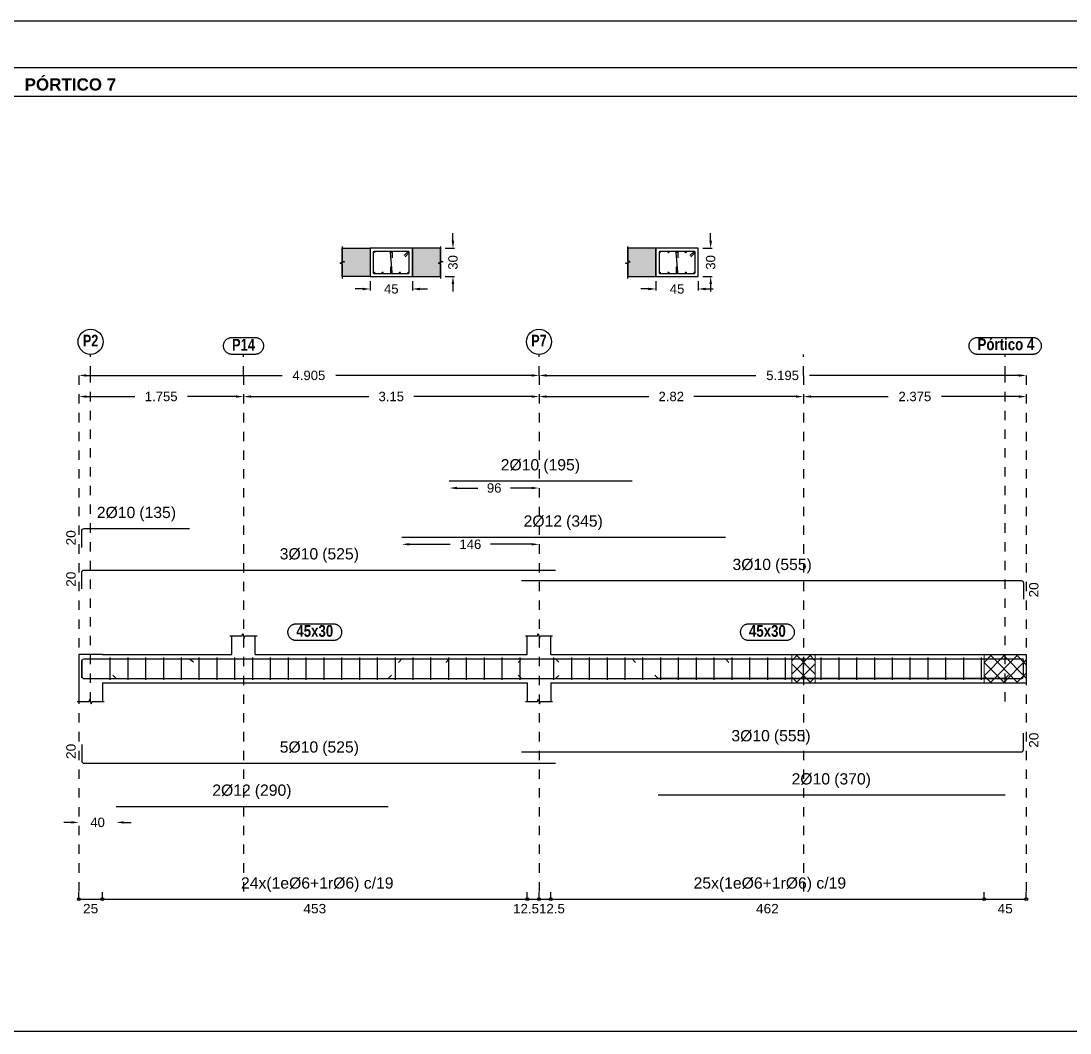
# Model space of a CAD drawing. Extents: x 2455 to 9764, y -806 to 181.
# Drawn here: x 4929.62 to 4940.81, y -571.84 to -561.05 of the extents above; entities that cross this region are included whole.
import ezdxf
from ezdxf.enums import TextEntityAlignment as Align

# ---------------------------------------------------------------- set-up
doc = ezdxf.new("R2010")
doc.units = 0
doc.header["$LTSCALE"] = 0.2
doc.header["$MEASUREMENT"] = 0
doc.linetypes.add('CYPE_RAYAPUNTO', pattern=[0.4125, 0.2025, -0.105, 0, -0.105])
doc.linetypes.add('PUNTOS2', pattern=[0.125, 0, -0.125])
doc.layers.add('01_cartela', color=6, linetype='CONTINUOUS', plot=False)
for name, color, linetype in [('01_cotas', 4, 'CONTINUOUS'), ('01_parcela', 7, 'CONTINUOUS'), ('01_primera', 5, 'CONTINUOUS'), ('01_texto cartela', 4, 'CONTINUOUS'), ('ALZ_CONT_NUDOS', 5, 'CONTINUOUS'), ('ALZ_CONT_VIG_HORMIGON', 5, 'CONTINUOUS'), ('ALZ_COT_COT_LIN_APOYOS', 120, 'CYPE_RAYAPUNTO'), ('ALZ_REF_REF_REFERENCIA', 3, 'CONTINUOUS'), ('ALZ_REF_TEXTO_REF_NOMBRE', 3, 'CONTINUOUS'), ('ARM_LONGITUDINAL_Ø10', 4, 'CONTINUOUS'), ('ARM_LONGITUDINAL_Ø12', 4, 'CONTINUOUS'), ('ARM_TRANSVERSAL_Ø6', 4, 'CONTINUOUS'), ('SEC_CONT_FORJADOS_SECCION', 8, 'CONTINUOUS'), ('SEC_CONT_VIG_HORMIGON_SECCION', 2, 'CONTINUOUS'), ('UNI_CORTANTES', 3, 'CONTINUOUS')]:
    doc.layers.add(name, color=color, linetype=linetype)
doc.layers.add('VIG_CARAS', color=5, linetype='CONTINUOUS', lineweight=9)
doc.styles.add('BERNARDO', font='GOTHICB.TTF')
doc.styles.add('CYPETXT_0.15', font='arial.ttf', dxfattribs={"height": 0.1})
doc.styles.add('Estilo1', font='swissel.ttf')
doc.styles.add('NIEVES2', font='sanss___.ttf')
doc.styles.add('NIEVES3', font='swisseb.ttf')
doc.styles.add('ROMANS', font='romans')
doc.dimstyles.new('DECIMAL-50', dxfattribs={"dimtxt": 0.08, "dimasz": 0.15, "dimexe": 0.05, "dimexo": 0.05, "dimgap": 0.09, "dimtad": 0, "dimzin": 0, "dimdsep": 46, "dimtxsty": 'ROMANS', "dimblk": 'DOTSMALL', "dimcen": 0.09, "dimclrt": 7, "dimadec": 0, "dimazin": 0, "dimtfac": 1.38, "dimtix": 1, "dimtofl": 0, "dimtmove": 2, "dimatfit": 3, "dimldrblk": 'OBLIQUE', "dimfxl": 1, "dimtolj": 1, "dimtzin": 0, "dimarcsym": 0})

# ---------------------------------------------------------------- blocks, each defined once
blk = doc.blocks.new('*D968')
at = {"layer": '01_cotas', "color": 0, "linetype": 'PUNTOS2', "lineweight": -2, "transparency": 16777216}
for p, q in [((4933.347, -563.824), (4933.347, -563.957)), ((4933.797, -563.824), (4933.797, -563.957))]:
    blk.add_line(p, q, dxfattribs=at)
at = {"layer": '01_cotas', "color": 0, "lineweight": -2, "transparency": 16777216}
for p, q in [((4933.267, -563.907), (4933.187, -563.907)), ((4933.877, -563.907), (4933.957, -563.907))]:
    blk.add_line(p, q, dxfattribs=at)
at = {"layer": '01_cotas', "color": 0, "transparency": 16777216}
for points in [[(4933.267, -563.894), (4933.267, -563.921), (4933.347, -563.907)], [(4933.877, -563.894), (4933.877, -563.921), (4933.797, -563.907)]]:
    blk.add_solid(points, dxfattribs=at)
at = {"layer": '01_cotas', "color": 5, "transparency": 16777216, "insert": (4933.572, -563.907), "char_height": 0.1, "attachment_point": 5, "style": 'Estilo1'}
blk.add_mtext('\\A1;45', dxfattribs=at)
blk = doc.blocks.new('*D969')
at = {"layer": '01_cotas', "color": 0, "lineweight": -2, "transparency": 16777216}
for p, q in [((4934.23, -563.394), (4934.23, -563.314)), ((4934.23, -563.854), (4934.23, -563.934))]:
    blk.add_line(p, q, dxfattribs=at)
at = {"layer": '01_cotas', "color": 0, "linetype": 'PUNTOS2', "lineweight": -2, "transparency": 16777216}
for p, q in [((4934.147, -563.474), (4934.28, -563.474)), ((4934.147, -563.774), (4934.28, -563.774))]:
    blk.add_line(p, q, dxfattribs=at)
at = {"layer": '01_cotas', "color": 0, "transparency": 16777216}
for points in [[(4934.216, -563.394), (4934.243, -563.394), (4934.23, -563.474)], [(4934.216, -563.854), (4934.243, -563.854), (4934.23, -563.774)]]:
    blk.add_solid(points, dxfattribs=at)
at = {"layer": '01_cotas', "color": 5, "transparency": 16777216, "insert": (4934.23, -563.624), "char_height": 0.1, "attachment_point": 5, "rotation": 90, "style": 'Estilo1'}
blk.add_mtext('\\A1;30', dxfattribs=at)
blk = doc.blocks.new('*D970')
at = {"layer": '01_cotas', "color": 0, "linetype": 'PUNTOS2', "lineweight": -2, "transparency": 16777216}
for p, q in [((4936.394, -563.824), (4936.394, -563.957)), ((4936.844, -563.824), (4936.844, -563.957))]:
    blk.add_line(p, q, dxfattribs=at)
at = {"layer": '01_cotas', "color": 0, "lineweight": -2, "transparency": 16777216}
for p, q in [((4936.314, -563.907), (4936.234, -563.907)), ((4936.924, -563.907), (4937.004, -563.907))]:
    blk.add_line(p, q, dxfattribs=at)
at = {"layer": '01_cotas', "color": 0, "transparency": 16777216}
for points in [[(4936.314, -563.894), (4936.314, -563.921), (4936.394, -563.907)], [(4936.924, -563.894), (4936.924, -563.921), (4936.844, -563.907)]]:
    blk.add_solid(points, dxfattribs=at)
at = {"layer": '01_cotas', "color": 5, "transparency": 16777216, "insert": (4936.619, -563.907), "char_height": 0.1, "attachment_point": 5, "style": 'Estilo1'}
blk.add_mtext('\\A1;45', dxfattribs=at)
blk = doc.blocks.new('*D971')
at = {"layer": '01_cotas', "color": 0, "lineweight": -2, "transparency": 16777216}
for p, q in [((4936.977, -563.394), (4936.977, -563.314)), ((4936.977, -563.854), (4936.977, -563.934))]:
    blk.add_line(p, q, dxfattribs=at)
at = {"layer": '01_cotas', "color": 0, "linetype": 'PUNTOS2', "lineweight": -2, "transparency": 16777216}
for p, q in [((4936.894, -563.474), (4937.027, -563.474)), ((4936.894, -563.774), (4937.027, -563.774))]:
    blk.add_line(p, q, dxfattribs=at)
at = {"layer": '01_cotas', "color": 0, "transparency": 16777216}
for points in [[(4936.964, -563.394), (4936.991, -563.394), (4936.977, -563.474)], [(4936.964, -563.854), (4936.991, -563.854), (4936.977, -563.774)]]:
    blk.add_solid(points, dxfattribs=at)
at = {"layer": '01_cotas', "color": 5, "transparency": 16777216, "insert": (4936.977, -563.624), "char_height": 0.1, "attachment_point": 5, "rotation": 90, "style": 'Estilo1'}
blk.add_mtext('\\A1;30', dxfattribs=at)
blk = doc.blocks.new('*D972')
at = {"layer": '01_cotas', "color": 0, "lineweight": -2, "transparency": 16777216}
for p, q in [((4930.322, -565.054), (4930.838, -565.054)), ((4931.917, -565.054), (4931.401, -565.054))]:
    blk.add_line(p, q, dxfattribs=at)
at = {"layer": '01_cotas', "color": 0, "transparency": 16777216}
for points in [[(4930.322, -565.041), (4930.322, -565.067), (4930.242, -565.054)], [(4931.917, -565.041), (4931.917, -565.067), (4931.997, -565.054)]]:
    blk.add_solid(points, dxfattribs=at)
at = {"layer": '01_cotas', "color": 5, "transparency": 16777216, "insert": (4931.119, -565.054), "char_height": 0.1, "attachment_point": 5, "style": 'Estilo1'}
blk.add_mtext('\\A1;1.755', dxfattribs=at)
blk = doc.blocks.new('*D973')
at = {"layer": '01_cotas', "color": 0, "lineweight": -2, "transparency": 16777216}
for p, q in [((4932.077, -565.054), (4933.332, -565.054)), ((4935.067, -565.054), (4933.812, -565.054))]:
    blk.add_line(p, q, dxfattribs=at)
at = {"layer": '01_cotas', "color": 0, "transparency": 16777216}
for points in [[(4932.077, -565.041), (4932.077, -565.067), (4931.997, -565.054)], [(4935.067, -565.041), (4935.067, -565.067), (4935.147, -565.054)]]:
    blk.add_solid(points, dxfattribs=at)
at = {"layer": '01_cotas', "color": 5, "transparency": 16777216, "insert": (4933.572, -565.054), "char_height": 0.1, "attachment_point": 5, "style": 'Estilo1'}
blk.add_mtext('\\A1;3.15', dxfattribs=at)
blk = doc.blocks.new('*D974')
at = {"layer": '01_cotas', "color": 0, "lineweight": -2, "transparency": 16777216}
for p, q in [((4935.227, -565.054), (4936.318, -565.054)), ((4937.887, -565.054), (4936.796, -565.054))]:
    blk.add_line(p, q, dxfattribs=at)
at = {"layer": '01_cotas', "color": 0, "transparency": 16777216}
for points in [[(4935.227, -565.041), (4935.227, -565.067), (4935.147, -565.054)], [(4937.887, -565.041), (4937.887, -565.067), (4937.967, -565.054)]]:
    blk.add_solid(points, dxfattribs=at)
at = {"layer": '01_cotas', "color": 5, "transparency": 16777216, "insert": (4936.557, -565.054), "char_height": 0.1, "attachment_point": 5, "style": 'Estilo1'}
blk.add_mtext('\\A1;2.82', dxfattribs=at)
blk = doc.blocks.new('*D975')
at = {"layer": '01_cotas', "color": 0, "lineweight": -2, "transparency": 16777216}
for p, q in [((4938.047, -565.054), (4938.869, -565.054)), ((4940.262, -565.054), (4939.439, -565.054))]:
    blk.add_line(p, q, dxfattribs=at)
at = {"layer": '01_cotas', "color": 0, "transparency": 16777216}
for points in [[(4938.047, -565.041), (4938.047, -565.067), (4937.967, -565.054)], [(4940.262, -565.041), (4940.262, -565.067), (4940.342, -565.054)]]:
    blk.add_solid(points, dxfattribs=at)
at = {"layer": '01_cotas', "color": 5, "transparency": 16777216, "insert": (4939.154, -565.054), "char_height": 0.1, "attachment_point": 5, "style": 'Estilo1'}
blk.add_mtext('\\A1;2.375', dxfattribs=at)
blk = doc.blocks.new('*D976')
at = {"layer": '01_cotas', "color": 0, "lineweight": -2, "transparency": 16777216}
for p, q in [((4930.322, -564.829), (4932.409, -564.829)), ((4935.067, -564.829), (4932.98, -564.829))]:
    blk.add_line(p, q, dxfattribs=at)
at = {"layer": '01_cotas', "color": 0, "transparency": 16777216}
for points in [[(4930.322, -564.816), (4930.322, -564.842), (4930.242, -564.829)], [(4935.067, -564.816), (4935.067, -564.842), (4935.147, -564.829)]]:
    blk.add_solid(points, dxfattribs=at)
at = {"layer": '01_cotas', "color": 5, "transparency": 16777216, "insert": (4932.694, -564.829), "char_height": 0.1, "attachment_point": 5, "style": 'Estilo1'}
blk.add_mtext('\\A1;4.905', dxfattribs=at)
blk = doc.blocks.new('*D977')
at = {"layer": '01_cotas', "color": 0, "lineweight": -2, "transparency": 16777216}
for p, q in [((4935.227, -564.829), (4937.459, -564.829)), ((4940.262, -564.829), (4938.029, -564.829))]:
    blk.add_line(p, q, dxfattribs=at)
at = {"layer": '01_cotas', "color": 0, "transparency": 16777216}
for points in [[(4935.227, -564.816), (4935.227, -564.842), (4935.147, -564.829)], [(4940.262, -564.816), (4940.262, -564.842), (4940.342, -564.829)]]:
    blk.add_solid(points, dxfattribs=at)
at = {"layer": '01_cotas', "color": 5, "transparency": 16777216, "insert": (4937.744, -564.829), "char_height": 0.1, "attachment_point": 5, "style": 'Estilo1'}
blk.add_mtext('\\A1;5.195', dxfattribs=at)
blk = doc.blocks.new('*D978')
at = {"layer": '01_cotas', "color": 0, "lineweight": -2, "transparency": 16777216}
for p, q in [((4933.764, -566.629), (4934.201, -566.629)), ((4935.067, -566.629), (4934.63, -566.629))]:
    blk.add_line(p, q, dxfattribs=at)
at = {"layer": '01_cotas', "color": 0, "transparency": 16777216}
for points in [[(4933.764, -566.616), (4933.764, -566.642), (4933.684, -566.629)], [(4935.067, -566.616), (4935.067, -566.642), (4935.147, -566.629)]]:
    blk.add_solid(points, dxfattribs=at)
at = {"layer": '01_cotas', "color": 5, "transparency": 16777216, "insert": (4934.415, -566.629), "char_height": 0.1, "attachment_point": 5, "style": 'Estilo1'}
blk.add_mtext('\\A1;146', dxfattribs=at)
blk = doc.blocks.new('*D979')
at = {"layer": '01_cotas', "color": 0, "lineweight": -2, "transparency": 16777216}
for p, q in [((4934.271, -566.029), (4934.495, -566.029)), ((4935.067, -566.029), (4934.843, -566.029))]:
    blk.add_line(p, q, dxfattribs=at)
at = {"layer": '01_cotas', "color": 0, "transparency": 16777216}
for points in [[(4934.271, -566.016), (4934.271, -566.042), (4934.191, -566.029)], [(4935.067, -566.016), (4935.067, -566.042), (4935.147, -566.029)]]:
    blk.add_solid(points, dxfattribs=at)
at = {"layer": '01_cotas', "color": 5, "transparency": 16777216, "insert": (4934.669, -566.029), "char_height": 0.1, "attachment_point": 5, "style": 'Estilo1'}
blk.add_mtext('\\A1;96', dxfattribs=at)
blk = doc.blocks.new('*D980')
at = {"layer": '01_cotas', "color": 0, "lineweight": -2, "transparency": 16777216}
for p, q in [((4930.162, -569.593), (4930.082, -569.593)), ((4930.72, -569.593), (4930.8, -569.593))]:
    blk.add_line(p, q, dxfattribs=at)
at = {"layer": '01_cotas', "color": 0, "transparency": 16777216}
for points in [[(4930.162, -569.58), (4930.162, -569.606), (4930.242, -569.593)], [(4930.72, -569.58), (4930.72, -569.606), (4930.64, -569.593)]]:
    blk.add_solid(points, dxfattribs=at)
at = {"layer": '01_cotas', "color": 5, "transparency": 16777216, "insert": (4930.441, -569.593), "char_height": 0.1, "attachment_point": 5, "style": 'Estilo1'}
blk.add_mtext('\\A1;40', dxfattribs=at)

msp = doc.modelspace()

# ---------------------------------------------------------------- hatches: boundary and pattern name
at = {"layer": 'SEC_CONT_FORJADOS_SECCION', "true_color": 0xdad7d3}
for points in [[(4933.047, -563.474), (4933.347, -563.474), (4933.347, -563.774), (4933.047, -563.774)], [(4934.097, -563.474), (4933.797, -563.474), (4933.797, -563.774), (4934.097, -563.774)], [(4936.094, -563.774), (4936.394, -563.774), (4936.394, -563.474), (4936.094, -563.474)]]:
    msp.add_hatch(color=254, dxfattribs=at).paths.add_polyline_path(points)

# ---------------------------------------------------------------- linework, layer by layer
at = {"layer": '01_cartela', "color": 3}
msp.add_lwpolyline([(4921.37, -561.051), (4921.37, -582.586), (4952.008, -582.586), (4952.008, -561.051)], close=True, dxfattribs=at)
at = {"layer": '01_parcela', "color": 7, "ltscale": 2.5}
for p, q in [((4951.508, -561.551), (4921.87, -561.551)), ((4921.869, -571.818), (4951.509, -571.818))]:
    msp.add_line(p, q, dxfattribs=at)
at = {"layer": '01_primera', "ltscale": 2.5}
msp.add_line((4921.87, -561.853), (4951.508, -561.853), dxfattribs=at)
at = {"layer": 'ALZ_CONT_NUDOS'}
for p, q in [((4931.872, -567.805), (4931.872, -567.605)), ((4932.122, -567.805), (4932.122, -567.605)), ((4935.022, -567.805), (4935.022, -567.605)), ((4935.272, -567.805), (4935.272, -567.605)), ((4940.342, -567.805), (4940.342, -568.105)), ((4930.242, -568.105), (4930.242, -568.305)), ((4930.492, -568.105), (4930.492, -568.305)), ((4935.022, -568.105), (4935.022, -568.305)), ((4935.272, -568.105), (4935.272, -568.305))]:
    msp.add_line(p, q, dxfattribs=at)
at = {"layer": 'ALZ_CONT_NUDOS', "lineweight": 0}
for p, q in [((4937.842, -567.871), (4937.907, -567.805)), ((4937.842, -568.012), (4938.048, -567.805)), ((4938.044, -568.105), (4937.842, -567.904)), ((4938.092, -568.012), (4937.885, -567.805)), ((4937.89, -568.105), (4938.092, -567.904)), ((4938.092, -567.871), (4938.027, -567.805)), ((4939.892, -568.029), (4940.115, -567.805)), ((4939.892, -567.887), (4939.973, -567.805)), ((4940.11, -568.105), (4939.892, -567.887)), ((4940.252, -568.105), (4939.952, -567.805)), ((4939.956, -568.105), (4940.256, -567.805)), ((4940.342, -568.054), (4940.093, -567.805)), ((4940.098, -568.105), (4940.342, -567.861)), ((4940.342, -567.913), (4940.234, -567.805)), ((4940.239, -568.105), (4940.342, -568.003)), ((4937.902, -568.105), (4937.842, -568.045)), ((4938.031, -568.105), (4938.092, -568.045)), ((4939.969, -568.105), (4939.892, -568.029))]:
    msp.add_line(p, q, dxfattribs=at)
at = {"layer": 'ALZ_CONT_NUDOS'}
for points in [[(4931.852, -567.605), (4931.982, -567.605), (4931.989, -567.58), (4932.004, -567.63), (4932.012, -567.605), (4932.142, -567.605)], [(4935.002, -567.605), (4935.132, -567.605), (4935.139, -567.58), (4935.154, -567.63), (4935.162, -567.605), (4935.292, -567.605)], [(4930.492, -567.805), (4930.242, -567.805), (4930.242, -568.105)], [(4939.892, -567.805), (4940.342, -567.805)], [(4931.872, -568.105), (4932.122, -568.105)], [(4939.892, -568.105), (4940.342, -568.105)], [(4930.222, -568.305), (4930.352, -568.305), (4930.359, -568.28), (4930.374, -568.33), (4930.382, -568.305), (4930.512, -568.305)], [(4935.002, -568.305), (4935.132, -568.305), (4935.139, -568.28), (4935.154, -568.33), (4935.162, -568.305), (4935.292, -568.305)]]:
    msp.add_lwpolyline(points, dxfattribs=at)
at = {"layer": 'ALZ_CONT_NUDOS', "lineweight": 0}
for points in [[(4937.842, -567.805), (4937.842, -568.105), (4938.092, -568.105), (4938.092, -567.805), (4937.842, -567.805)], [(4939.892, -567.805), (4939.892, -568.105), (4940.342, -568.105), (4940.342, -567.805), (4939.892, -567.805)]]:
    msp.add_lwpolyline(points, close=True, dxfattribs=at)
at = {"layer": 'ALZ_CONT_VIG_HORMIGON'}
for p, q in [((4930.492, -567.805), (4931.872, -567.805)), ((4932.122, -567.805), (4935.022, -567.805)), ((4935.272, -567.805), (4937.967, -567.805)), ((4937.967, -567.805), (4939.892, -567.805)), ((4930.492, -568.105), (4931.872, -568.105)), ((4932.122, -568.105), (4935.022, -568.105)), ((4935.272, -568.105), (4937.967, -568.105)), ((4937.967, -568.105), (4939.892, -568.105))]:
    msp.add_line(p, q, dxfattribs=at)
at = {"layer": 'ALZ_COT_COT_LIN_APOYOS'}
for p, q in [((4930.367, -564.829), (4930.367, -564.604)), ((4931.997, -564.829), (4931.997, -564.604)), ((4935.147, -564.829), (4935.147, -564.604)), ((4937.967, -564.829), (4937.967, -564.604)), ((4940.117, -564.829), (4940.117, -564.604)), ((4930.242, -564.829), (4930.242, -570.412)), ((4930.242, -564.829), (4930.242, -570.412)), ((4930.367, -568.305), (4930.367, -564.829)), ((4931.997, -564.829), (4931.997, -570.412)), ((4935.147, -564.829), (4935.147, -570.412)), ((4935.147, -564.829), (4935.147, -570.412)), ((4937.967, -564.829), (4937.967, -570.412)), ((4940.117, -568.305), (4940.117, -564.829)), ((4940.342, -564.829), (4940.342, -570.412)), ((4940.342, -564.829), (4940.342, -570.412))]:
    msp.add_line(p, q, dxfattribs=at)
at = {"layer": 'ALZ_REF_REF_REFERENCIA'}
for points in [[(4932.12, -564.424), (4932.126, -564.424), (4932.132, -564.425), (4932.138, -564.426), (4932.144, -564.427), (4932.149, -564.429), (4932.155, -564.431), (4932.16, -564.434), (4932.166, -564.436), (4932.171, -564.44), (4932.176, -564.443), (4932.18, -564.447), (4932.184, -564.451), (4932.189, -564.456), (4932.192, -564.46), (4932.196, -564.465), (4932.199, -564.471), (4932.201, -564.476), (4932.204, -564.482), (4932.206, -564.487), (4932.207, -564.493), (4932.209, -564.499), (4932.209, -564.505), (4932.21, -564.511), (4932.21, -564.517), (4932.209, -564.523), (4932.209, -564.529), (4932.207, -564.535), (4932.206, -564.541), (4932.204, -564.546), (4932.201, -564.552), (4932.199, -564.557), (4932.196, -564.562), (4932.192, -564.567), (4932.189, -564.572), (4932.184, -564.576), (4932.18, -564.581), (4932.176, -564.585), (4932.171, -564.588), (4932.166, -564.591), (4932.16, -564.594), (4932.155, -564.597), (4932.149, -564.599), (4932.144, -564.601), (4932.138, -564.602), (4932.132, -564.603), (4932.126, -564.604), (4932.12, -564.604), (4931.874, -564.604), (4931.868, -564.604), (4931.862, -564.603), (4931.856, -564.602), (4931.85, -564.601), (4931.844, -564.599), (4931.839, -564.597), (4931.833, -564.594), (4931.828, -564.591), (4931.823, -564.588), (4931.818, -564.585), (4931.813, -564.581), (4931.809, -564.576), (4931.805, -564.572), (4931.801, -564.567), (4931.798, -564.562), (4931.795, -564.557), (4931.792, -564.552), (4931.79, -564.546), (4931.788, -564.541), (4931.786, -564.535), (4931.785, -564.529), (4931.784, -564.523), (4931.784, -564.517), (4931.784, -564.511), (4931.784, -564.505), (4931.785, -564.499), (4931.786, -564.493), (4931.788, -564.487), (4931.79, -564.482), (4931.792, -564.476), (4931.795, -564.471), (4931.798, -564.465), (4931.801, -564.46), (4931.805, -564.456), (4931.809, -564.451), (4931.813, -564.447), (4931.818, -564.443), (4931.823, -564.44), (4931.828, -564.436), (4931.833, -564.434), (4931.839, -564.431), (4931.844, -564.429), (4931.85, -564.427), (4931.856, -564.426), (4931.862, -564.425), (4931.868, -564.424), (4931.874, -564.424), (4932.12, -564.424)], [(4940.412, -564.424), (4940.418, -564.424), (4940.424, -564.425), (4940.43, -564.426), (4940.436, -564.427), (4940.441, -564.429), (4940.447, -564.431), (4940.452, -564.434), (4940.458, -564.436), (4940.463, -564.44), (4940.468, -564.443), (4940.472, -564.447), (4940.476, -564.451), (4940.48, -564.456), (4940.484, -564.46), (4940.488, -564.465), (4940.491, -564.471), (4940.493, -564.476), (4940.496, -564.482), (4940.498, -564.487), (4940.499, -564.493), (4940.5, -564.499), (4940.501, -564.505), (4940.502, -564.511), (4940.502, -564.517), (4940.501, -564.523), (4940.5, -564.529), (4940.499, -564.535), (4940.498, -564.541), (4940.496, -564.546), (4940.493, -564.552), (4940.491, -564.557), (4940.488, -564.562), (4940.484, -564.567), (4940.48, -564.572), (4940.476, -564.576), (4940.472, -564.581), (4940.468, -564.585), (4940.463, -564.588), (4940.458, -564.591), (4940.452, -564.594), (4940.447, -564.597), (4940.441, -564.599), (4940.436, -564.601), (4940.43, -564.602), (4940.424, -564.603), (4940.418, -564.604), (4940.412, -564.604), (4939.822, -564.604), (4939.816, -564.604), (4939.81, -564.603), (4939.804, -564.602), (4939.798, -564.601), (4939.792, -564.599), (4939.787, -564.597), (4939.781, -564.594), (4939.776, -564.591), (4939.771, -564.588), (4939.766, -564.585), (4939.761, -564.581), (4939.757, -564.576), (4939.753, -564.572), (4939.749, -564.567), (4939.746, -564.562), (4939.743, -564.557), (4939.74, -564.552), (4939.738, -564.546), (4939.736, -564.541), (4939.734, -564.535), (4939.733, -564.529), (4939.732, -564.523), (4939.732, -564.517), (4939.732, -564.511), (4939.732, -564.505), (4939.733, -564.499), (4939.734, -564.493), (4939.736, -564.487), (4939.738, -564.482), (4939.74, -564.476), (4939.743, -564.471), (4939.746, -564.465), (4939.749, -564.46), (4939.753, -564.456), (4939.757, -564.451), (4939.761, -564.447), (4939.766, -564.443), (4939.771, -564.44), (4939.776, -564.436), (4939.781, -564.434), (4939.787, -564.431), (4939.792, -564.429), (4939.798, -564.427), (4939.804, -564.426), (4939.81, -564.425), (4939.816, -564.424), (4939.822, -564.424), (4940.412, -564.424)]]:
    msp.add_lwpolyline(points, close=True, dxfattribs=at)
for centre in [(4930.367, -564.47), (4935.147, -564.47)]:
    msp.add_circle(centre, 0.134, dxfattribs=at)
at = {"layer": 'ALZ_REF_TEXTO_REF_NOMBRE', "color": 5}
for points in [[(4932.953, -567.475), (4932.959, -567.476), (4932.965, -567.476), (4932.971, -567.477), (4932.977, -567.479), (4932.983, -567.48), (4932.988, -567.483), (4932.994, -567.485), (4932.999, -567.488), (4933.004, -567.491), (4933.009, -567.495), (4933.014, -567.499), (4933.018, -567.503), (4933.022, -567.507), (4933.026, -567.512), (4933.029, -567.517), (4933.032, -567.522), (4933.035, -567.528), (4933.037, -567.533), (4933.039, -567.539), (4933.041, -567.545), (4933.042, -567.551), (4933.043, -567.556), (4933.043, -567.562), (4933.043, -567.568), (4933.043, -567.574), (4933.042, -567.58), (4933.041, -567.586), (4933.039, -567.592), (4933.037, -567.598), (4933.035, -567.603), (4933.032, -567.609), (4933.029, -567.614), (4933.026, -567.619), (4933.022, -567.624), (4933.018, -567.628), (4933.014, -567.632), (4933.009, -567.636), (4933.004, -567.64), (4932.999, -567.643), (4932.994, -567.646), (4932.988, -567.648), (4932.983, -567.651), (4932.977, -567.652), (4932.971, -567.654), (4932.965, -567.655), (4932.959, -567.655), (4932.953, -567.655), (4932.56, -567.655), (4932.554, -567.655), (4932.548, -567.655), (4932.542, -567.654), (4932.537, -567.652), (4932.531, -567.651), (4932.525, -567.648), (4932.52, -567.646), (4932.514, -567.643), (4932.509, -567.64), (4932.505, -567.636), (4932.5, -567.632), (4932.496, -567.628), (4932.492, -567.624), (4932.488, -567.619), (4932.484, -567.614), (4932.481, -567.609), (4932.479, -567.603), (4932.476, -567.598), (4932.474, -567.592), (4932.473, -567.586), (4932.472, -567.58), (4932.471, -567.574), (4932.47, -567.568), (4932.47, -567.562), (4932.471, -567.556), (4932.472, -567.551), (4932.473, -567.545), (4932.474, -567.539), (4932.476, -567.533), (4932.479, -567.528), (4932.481, -567.522), (4932.484, -567.517), (4932.488, -567.512), (4932.492, -567.507), (4932.496, -567.503), (4932.5, -567.499), (4932.505, -567.495), (4932.509, -567.491), (4932.514, -567.488), (4932.52, -567.485), (4932.525, -567.483), (4932.531, -567.48), (4932.537, -567.479), (4932.542, -567.477), (4932.548, -567.476), (4932.554, -567.476), (4932.56, -567.475), (4932.953, -567.475)], [(4937.778, -567.475), (4937.784, -567.476), (4937.79, -567.476), (4937.796, -567.477), (4937.802, -567.479), (4937.808, -567.48), (4937.813, -567.483), (4937.819, -567.485), (4937.824, -567.488), (4937.829, -567.491), (4937.834, -567.495), (4937.839, -567.499), (4937.843, -567.503), (4937.847, -567.507), (4937.851, -567.512), (4937.854, -567.517), (4937.857, -567.522), (4937.86, -567.528), (4937.862, -567.533), (4937.864, -567.539), (4937.866, -567.545), (4937.867, -567.551), (4937.868, -567.556), (4937.868, -567.562), (4937.868, -567.568), (4937.868, -567.574), (4937.867, -567.58), (4937.866, -567.586), (4937.864, -567.592), (4937.862, -567.598), (4937.86, -567.603), (4937.857, -567.609), (4937.854, -567.614), (4937.851, -567.619), (4937.847, -567.624), (4937.843, -567.628), (4937.839, -567.632), (4937.834, -567.636), (4937.829, -567.64), (4937.824, -567.643), (4937.819, -567.646), (4937.813, -567.648), (4937.808, -567.651), (4937.802, -567.652), (4937.796, -567.654), (4937.79, -567.655), (4937.784, -567.655), (4937.778, -567.655), (4937.385, -567.655), (4937.379, -567.655), (4937.373, -567.655), (4937.367, -567.654), (4937.362, -567.652), (4937.356, -567.651), (4937.35, -567.648), (4937.345, -567.646), (4937.339, -567.643), (4937.334, -567.64), (4937.33, -567.636), (4937.325, -567.632), (4937.321, -567.628), (4937.317, -567.624), (4937.313, -567.619), (4937.309, -567.614), (4937.306, -567.609), (4937.304, -567.603), (4937.301, -567.598), (4937.299, -567.592), (4937.298, -567.586), (4937.297, -567.58), (4937.296, -567.574), (4937.295, -567.568), (4937.295, -567.562), (4937.296, -567.556), (4937.297, -567.551), (4937.298, -567.545), (4937.299, -567.539), (4937.301, -567.533), (4937.304, -567.528), (4937.306, -567.522), (4937.309, -567.517), (4937.313, -567.512), (4937.317, -567.507), (4937.321, -567.503), (4937.325, -567.499), (4937.33, -567.495), (4937.334, -567.491), (4937.339, -567.488), (4937.345, -567.485), (4937.35, -567.483), (4937.356, -567.48), (4937.362, -567.479), (4937.367, -567.477), (4937.373, -567.476), (4937.379, -567.476), (4937.385, -567.475), (4937.778, -567.475)]]:
    msp.add_lwpolyline(points, close=True, dxfattribs=at)
at = {"layer": 'ARM_LONGITUDINAL_Ø10'}
for p, q in [((4931.422, -567.851), (4931.463, -567.88)), ((4934.191, -567.851), (4934.155, -567.887)), ((4934.962, -567.851), (4934.926, -567.887)), ((4935.322, -567.851), (4935.359, -567.885)), ((4936.141, -567.851), (4936.176, -567.887)), ((4934.962, -568.059), (4934.925, -568.025)), ((4935.322, -568.059), (4935.359, -568.026)), ((4936.417, -568.059), (4936.381, -568.024)), ((4940.117, -568.059), (4940.152, -568.024))]:
    msp.add_line(p, q, dxfattribs=at)
for points in [[(4934.191, -565.954), (4936.141, -565.954)], [(4930.272, -566.662), (4930.272, -566.487), (4930.274, -566.477), (4930.279, -566.469), (4930.287, -566.464), (4930.297, -566.462), (4931.422, -566.462)], [(4930.272, -567.103), (4930.272, -566.928), (4930.274, -566.918), (4930.279, -566.91), (4930.287, -566.904), (4930.297, -566.903), (4935.322, -566.903)], [(4934.962, -567.015), (4940.287, -567.015), (4940.296, -567.017), (4940.304, -567.023), (4940.31, -567.031), (4940.312, -567.04), (4940.312, -567.215)], [(4930.272, -568.051), (4930.272, -567.876), (4930.274, -567.867), (4930.279, -567.859), (4930.287, -567.853), (4930.297, -567.851), (4935.322, -567.851)], [(4930.272, -568.051), (4930.272, -567.876), (4930.274, -567.867), (4930.279, -567.859), (4930.287, -567.853), (4930.297, -567.851), (4931.422, -567.851)], [(4930.272, -567.859), (4930.272, -568.034), (4930.274, -568.044), (4930.279, -568.052), (4930.287, -568.058), (4930.297, -568.059), (4935.322, -568.059)], [(4934.191, -567.851), (4936.141, -567.851)], [(4934.962, -567.851), (4940.312, -567.851)], [(4934.962, -568.059), (4940.287, -568.059), (4940.296, -568.058), (4940.304, -568.052), (4940.31, -568.044), (4940.312, -568.034), (4940.312, -567.859)], [(4940.117, -568.059), (4936.417, -568.059)], [(4934.962, -568.842), (4940.287, -568.842), (4940.296, -568.84), (4940.304, -568.835), (4940.31, -568.827), (4940.312, -568.817), (4940.312, -568.642)], [(4930.272, -568.762), (4930.272, -568.937), (4930.274, -568.947), (4930.279, -568.955), (4930.287, -568.96), (4930.297, -568.962), (4935.322, -568.962)], [(4940.117, -569.302), (4936.417, -569.302)]]:
    msp.add_lwpolyline(points, dxfattribs=at)
for centre in [(4933.388, -563.515), (4933.572, -563.515), (4933.756, -563.515), (4936.435, -563.515), (4936.619, -563.515), (4936.803, -563.515), (4933.388, -563.733), (4933.48, -563.733), (4933.572, -563.733), (4933.664, -563.733), (4933.756, -563.733), (4936.435, -563.733), (4936.527, -563.733), (4936.619, -563.733), (4936.711, -563.733), (4936.803, -563.733)]:
    msp.add_circle(centre, 0.005, dxfattribs=at)
at = {"layer": 'ARM_LONGITUDINAL_Ø12'}
for p, q in [((4933.684, -567.851), (4933.649, -567.887)), ((4937.134, -567.851), (4937.169, -567.887)), ((4930.64, -568.059), (4930.605, -568.024)), ((4933.54, -568.059), (4933.575, -568.024))]:
    msp.add_line(p, q, dxfattribs=at)
for points in [[(4933.684, -566.554), (4937.134, -566.554)], [(4933.684, -567.851), (4937.134, -567.851)], [(4930.64, -568.059), (4933.54, -568.059)], [(4930.64, -569.422), (4933.54, -569.422)]]:
    msp.add_lwpolyline(points, dxfattribs=at)
for centre in [(4936.527, -563.516), (4936.711, -563.516)]:
    msp.add_circle(centre, 0.006, dxfattribs=at)
at = {"layer": 'ARM_TRANSVERSAL_Ø6'}
for p, q in [((4930.572, -567.835), (4930.572, -568.075)), ((4930.762, -567.835), (4930.762, -568.075)), ((4930.952, -567.835), (4930.952, -568.075)), ((4931.142, -567.835), (4931.142, -568.075)), ((4931.332, -567.835), (4931.332, -568.075)), ((4931.522, -567.835), (4931.522, -568.075)), ((4931.712, -567.835), (4931.712, -568.075)), ((4931.902, -567.835), (4931.902, -568.075)), ((4932.092, -567.835), (4932.092, -568.075)), ((4932.282, -567.835), (4932.282, -568.075)), ((4932.472, -567.835), (4932.472, -568.075)), ((4932.662, -567.835), (4932.662, -568.075)), ((4932.852, -567.835), (4932.852, -568.075)), ((4933.042, -567.835), (4933.042, -568.075)), ((4933.232, -567.835), (4933.232, -568.075)), ((4933.422, -567.835), (4933.422, -568.075)), ((4933.612, -567.835), (4933.612, -568.075)), ((4933.802, -567.835), (4933.802, -568.075)), ((4933.992, -567.835), (4933.992, -568.075)), ((4934.182, -567.835), (4934.182, -568.075)), ((4934.372, -567.835), (4934.372, -568.075)), ((4934.562, -567.835), (4934.562, -568.075)), ((4934.752, -567.835), (4934.752, -568.075)), ((4934.942, -567.835), (4934.942, -568.075)), ((4935.302, -567.835), (4935.302, -568.075)), ((4935.492, -567.835), (4935.492, -568.075)), ((4935.682, -567.835), (4935.682, -568.075)), ((4935.872, -567.835), (4935.872, -568.075)), ((4936.062, -567.835), (4936.062, -568.075)), ((4936.252, -567.835), (4936.252, -568.075)), ((4936.442, -567.835), (4936.442, -568.075)), ((4936.632, -567.835), (4936.632, -568.075)), ((4936.822, -567.835), (4936.822, -568.075)), ((4937.012, -567.835), (4937.012, -568.075)), ((4937.202, -567.835), (4937.202, -568.075)), ((4937.392, -567.835), (4937.392, -568.075)), ((4937.582, -567.835), (4937.582, -568.075)), ((4937.772, -567.835), (4937.772, -568.075)), ((4937.962, -567.835), (4937.962, -568.075)), ((4938.152, -567.835), (4938.152, -568.075)), ((4938.342, -567.835), (4938.342, -568.075)), ((4938.532, -567.835), (4938.532, -568.075)), ((4938.722, -567.835), (4938.722, -568.075)), ((4938.912, -567.835), (4938.912, -568.075)), ((4939.102, -567.835), (4939.102, -568.075)), ((4939.292, -567.835), (4939.292, -568.075)), ((4939.482, -567.835), (4939.482, -568.075)), ((4939.672, -567.835), (4939.672, -568.075)), ((4939.862, -567.835), (4939.862, -568.075))]:
    msp.add_line(p, q, dxfattribs=at)
for points in [[(4933.719, -563.563), (4933.761, -563.521), (4933.762, -563.52), (4933.763, -563.518), (4933.764, -563.517), (4933.764, -563.515), (4933.764, -563.514), (4933.763, -563.512), (4933.762, -563.511), (4933.761, -563.51), (4933.76, -563.509), (4933.759, -563.508), (4933.757, -563.507), (4933.756, -563.507), (4933.388, -563.507), (4933.385, -563.508), (4933.382, -563.51), (4933.38, -563.512), (4933.38, -563.515), (4933.38, -563.733), (4933.38, -563.736), (4933.382, -563.739), (4933.385, -563.741), (4933.388, -563.741), (4933.756, -563.741), (4933.759, -563.741), (4933.761, -563.739), (4933.763, -563.736), (4933.764, -563.733), (4933.764, -563.515), (4933.764, -563.514), (4933.763, -563.512), (4933.762, -563.511), (4933.761, -563.51), (4933.76, -563.509), (4933.759, -563.508), (4933.757, -563.507), (4933.756, -563.507), (4933.755, -563.507), (4933.753, -563.508), (4933.752, -563.508), (4933.751, -563.509), (4933.75, -563.51), (4933.708, -563.552)], [(4933.564, -563.673), (4933.564, -563.733), (4933.564, -563.735), (4933.565, -563.737), (4933.566, -563.738), (4933.567, -563.74), (4933.568, -563.74), (4933.57, -563.741), (4933.572, -563.741), (4933.574, -563.741), (4933.575, -563.74), (4933.577, -563.74), (4933.578, -563.738), (4933.579, -563.737), (4933.58, -563.735), (4933.58, -563.733), (4933.564, -563.515), (4933.564, -563.514), (4933.565, -563.512), (4933.566, -563.51), (4933.567, -563.509), (4933.568, -563.508), (4933.57, -563.507), (4933.572, -563.507), (4933.574, -563.507), (4933.575, -563.508), (4933.577, -563.509), (4933.578, -563.51), (4933.579, -563.512), (4933.58, -563.514), (4933.58, -563.515), (4933.58, -563.575)], [(4936.767, -563.563), (4936.809, -563.521), (4936.81, -563.52), (4936.811, -563.518), (4936.811, -563.517), (4936.811, -563.515), (4936.811, -563.514), (4936.811, -563.512), (4936.81, -563.511), (4936.809, -563.51), (4936.808, -563.509), (4936.806, -563.508), (4936.805, -563.507), (4936.803, -563.507), (4936.435, -563.507), (4936.432, -563.508), (4936.43, -563.51), (4936.428, -563.512), (4936.427, -563.515), (4936.427, -563.733), (4936.428, -563.736), (4936.43, -563.739), (4936.432, -563.741), (4936.435, -563.741), (4936.803, -563.741), (4936.806, -563.741), (4936.809, -563.739), (4936.811, -563.736), (4936.811, -563.733), (4936.811, -563.515), (4936.811, -563.514), (4936.811, -563.512), (4936.81, -563.511), (4936.809, -563.51), (4936.808, -563.509), (4936.806, -563.508), (4936.805, -563.507), (4936.803, -563.507), (4936.802, -563.507), (4936.801, -563.508), (4936.8, -563.508), (4936.799, -563.509), (4936.798, -563.51), (4936.755, -563.552)], [(4936.611, -563.673), (4936.611, -563.733), (4936.611, -563.735), (4936.612, -563.737), (4936.613, -563.738), (4936.614, -563.74), (4936.616, -563.74), (4936.618, -563.741), (4936.619, -563.741), (4936.621, -563.741), (4936.623, -563.74), (4936.624, -563.74), (4936.626, -563.738), (4936.626, -563.737), (4936.627, -563.735), (4936.627, -563.733), (4936.611, -563.515), (4936.611, -563.514), (4936.612, -563.512), (4936.613, -563.51), (4936.614, -563.509), (4936.616, -563.508), (4936.618, -563.507), (4936.619, -563.507), (4936.621, -563.507), (4936.623, -563.508), (4936.624, -563.509), (4936.626, -563.51), (4936.626, -563.512), (4936.627, -563.514), (4936.627, -563.515), (4936.627, -563.575)]]:
    msp.add_lwpolyline(points, dxfattribs=at)
at = {"layer": 'SEC_CONT_FORJADOS_SECCION'}
for points in [[(4933.047, -563.454), (4933.047, -563.609), (4933.072, -563.617), (4933.022, -563.632), (4933.047, -563.639), (4933.047, -563.794)], [(4933.047, -563.474), (4933.347, -563.474), (4933.347, -563.774), (4933.047, -563.774)], [(4934.097, -563.474), (4933.797, -563.474), (4933.797, -563.774), (4934.097, -563.774)], [(4934.097, -563.454), (4934.097, -563.609), (4934.122, -563.617), (4934.072, -563.632), (4934.097, -563.639), (4934.097, -563.794)], [(4936.094, -563.794), (4936.094, -563.639), (4936.069, -563.632), (4936.119, -563.617), (4936.094, -563.609), (4936.094, -563.454)], [(4936.094, -563.774), (4936.394, -563.774), (4936.394, -563.474), (4936.094, -563.474)]]:
    msp.add_lwpolyline(points, dxfattribs=at)
at = {"layer": 'SEC_CONT_FORJADOS_SECCION', "color": 254, "true_color": 0xdad7d3}
for points in [[(4933.047, -563.474), (4933.347, -563.474), (4933.347, -563.774), (4933.047, -563.774)], [(4934.097, -563.474), (4933.797, -563.474), (4933.797, -563.774), (4934.097, -563.774)], [(4936.094, -563.774), (4936.394, -563.774), (4936.394, -563.474), (4936.094, -563.474)]]:
    msp.add_lwpolyline(points, close=True, dxfattribs=at)
at = {"layer": 'SEC_CONT_VIG_HORMIGON_SECCION'}
for points in [[(4933.797, -563.474), (4933.347, -563.474), (4933.347, -563.774), (4933.797, -563.774), (4933.797, -563.474)], [(4936.844, -563.474), (4936.394, -563.474), (4936.394, -563.774), (4936.844, -563.774), (4936.844, -563.474)]]:
    msp.add_lwpolyline(points, close=True, dxfattribs=at)
at = {"layer": 'UNI_CORTANTES', "color": 2}
for p, q in [((4930.242, -570.412), (4930.242, -570.337)), ((4930.492, -570.412), (4930.492, -570.337)), ((4935.022, -570.412), (4935.022, -570.337)), ((4935.147, -570.412), (4935.147, -570.337)), ((4935.272, -570.412), (4935.272, -570.337)), ((4939.892, -570.412), (4939.892, -570.337))]:
    msp.add_line(p, q, dxfattribs=at)
for points in [[(4930.242, -570.412), (4930.492, -570.412), (4930.492, -570.337)], [(4930.492, -570.412), (4935.022, -570.412), (4935.022, -570.337)], [(4935.022, -570.412), (4935.147, -570.412), (4935.147, -570.337)], [(4935.147, -570.412), (4935.272, -570.412), (4935.272, -570.337)], [(4935.272, -570.412), (4939.892, -570.412), (4939.892, -570.337)], [(4939.892, -570.412), (4940.342, -570.412), (4940.342, -570.337)]]:
    msp.add_lwpolyline(points, dxfattribs=at)
for centre in [(4930.242, -570.412), (4930.492, -570.412), (4930.492, -570.412), (4935.022, -570.412), (4935.022, -570.412), (4935.147, -570.412), (4935.147, -570.412), (4935.272, -570.412), (4935.272, -570.412), (4939.892, -570.412), (4939.892, -570.412), (4940.342, -570.412)]:
    msp.add_circle(centre, 0.015, dxfattribs=at)

# ---------------------------------------------------------------- texts
at = {"layer": '01_texto cartela', "color": 7, "style": 'NIEVES3'}
msp.add_text('PÓRTICO 7', height=0.1297, dxfattribs=at).set_placement((4929.663, -561.792))
at = {"layer": 'ALZ_REF_TEXTO_REF_NOMBRE', "color": 5, "style": 'BERNARDO'}
for s, width, p, p2 in [('P2', 0.846434, (4930.284, -564.52), (4930.449, -564.52)), ('P14', 0.841304, (4931.874, -564.564), (4932.12, -564.564)), ('P7', 0.846434, (4935.064, -564.52), (4935.229, -564.52)), ('45x30', 0.806421, (4932.56, -567.615), (4932.953, -567.615)), ('45x30', 0.806421, (4937.385, -567.615), (4937.778, -567.615))]:
    msp.add_text(s, height=0.125, dxfattribs=dict(at, width=width)).set_placement(p, p2, align=Align.FIT)
at = {"layer": 'ALZ_REF_TEXTO_REF_NOMBRE', "color": 5, "style": 'BERNARDO', "width": 0.846434}
msp.add_text('Pórtico 4', height=0.125, dxfattribs=at).set_placement((4939.822, -564.597), align=Align.BOTTOM_LEFT)
at = {"layer": 'UNI_CORTANTES', "color": 4, "style": 'CYPETXT_0.15', "width": 1.042546}
for p, p2 in [((4930.207, -566.641), (4930.207, -566.479)), ((4930.207, -567.082), (4930.207, -566.92)), ((4940.472, -567.196), (4940.472, -567.034)), ((4940.472, -568.798), (4940.472, -568.636)), ((4930.207, -568.917), (4930.207, -568.755))]:
    msp.add_text('20', height=0.1, rotation=90, dxfattribs=at).set_placement(p, p2, align=Align.FIT)
at = {"layer": 'UNI_CORTANTES', "color": 2, "style": 'CYPETXT_0.15'}
for s, width, p, p2 in [('25', 1.042546, (4930.286, -570.562), (4930.448, -570.562)), ('453', 1.042546, (4932.635, -570.562), (4932.878, -570.562)), ('12.5', 1.015093, (4934.871, -570.562), (4935.147, -570.562)), ('12.5', 1.015093, (4935.147, -570.562), (4935.423, -570.562)), ('462', 1.042546, (4937.46, -570.562), (4937.703, -570.562)), ('45', 1.042546, (4940.036, -570.562), (4940.198, -570.562))]:
    msp.add_text(s, height=0.1, dxfattribs=dict(at, width=width)).set_placement(p, p2, align=Align.FIT)
at = {"layer": 'VIG_CARAS', "color": 5, "style": 'NIEVES2'}
for s, p in [('2%%c10', (4934.739, -565.877)), ('(195)', (4935.193, -565.877)), ('2%%c10', (4930.433, -566.385)), ('(135)', (4930.886, -566.385)), ('2%%c12', (4934.983, -566.477)), ('(345)', (4935.436, -566.477)), ('3%%c10', (4932.383, -566.826)), ('(525)', (4932.836, -566.826)), ('3%%c10', (4937.21, -566.939)), ('(555)', (4937.664, -566.939)), ('3%%c10', (4937.198, -568.765)), ('(555)', (4937.651, -568.765)), ('5%%c10', (4932.383, -568.885)), ('(525)', (4932.836, -568.885)), ('2%%c10', (4937.84, -569.225)), ('(370)', (4938.294, -569.225)), ('2%%c12', (4931.664, -569.345)), ('(290)', (4932.117, -569.345))]:
    msp.add_text(s, height=0.12, dxfattribs=at).set_placement(p, align=Align.BOTTOM_LEFT)
at = {"layer": 'VIG_CARAS', "color": 4, "style": 'NIEVES2'}
for s, p in [('24x(1e%%c6+1r%%c6) c/19', (4931.97, -570.335)), ('25x(1e%%c6+1r%%c6) c/19', (4936.795, -570.335))]:
    msp.add_text(s, height=0.12, dxfattribs=at).set_placement(p, align=Align.BOTTOM_LEFT)

# ---------------------------------------------------------------- dimensions: what is measured, and where the dimension line sits
at = {"layer": '01_cotas', "color": 2}
for p1, p2, distance, text, picture, middle in [((4934.097, -563.774), (4934.097, -563.474), -0.133, '30', '*D969', (4934.23, -563.624)), ((4936.844, -563.774), (4936.844, -563.474), -0.133, '30', '*D971', (4936.977, -563.624)), ((4933.347, -563.774), (4933.797, -563.774), -0.133, '45', '*D968', (4933.572, -563.907)), ((4936.394, -563.774), (4936.844, -563.774), -0.133, '45', '*D970', (4936.619, -563.907)), ((4935.147, -564.829), (4930.242, -564.829), 0, '4.905', '*D976', (4932.694, -564.829)), ((4940.342, -564.829), (4935.147, -564.829), 0, '5.195', '*D977', (4937.744, -564.829)), ((4931.997, -565.054), (4930.242, -565.054), 0, '1.755', '*D972', (4931.119, -565.054)), ((4935.147, -565.054), (4931.997, -565.054), 0, '3.15', '*D973', (4933.572, -565.054)), ((4937.967, -565.054), (4935.147, -565.054), 0, '2.82', '*D974', (4936.557, -565.054)), ((4940.342, -565.054), (4937.967, -565.054), 0, '2.375', '*D975', (4939.154, -565.054)), ((4934.191, -566.029), (4935.147, -566.029), 0, '96', '*D979', (4934.669, -566.029)), ((4933.684, -566.629), (4935.147, -566.629), 0, '146', '*D978', (4934.415, -566.629)), ((4930.242, -569.593), (4930.64, -569.593), 0, '40', '*D980', (4930.441, -569.593))]:
    dim = msp.add_aligned_dim(p1=p1, p2=p2, distance=distance, text=text, dimstyle='DECIMAL-50', override={"dimtxt": 0.1, "dimasz": 0.08, "dimtxsty": 'Estilo1', "dimsah": 1, "dimclrt": 5, "dimfxl": 0.09, "dimarcsym": 2}, dxfattribs=at)
    dim.commit()
    dim.dimension.update_dxf_attribs({"geometry": picture, "text_midpoint": middle})

doc.saveas('drawing.dxf')
